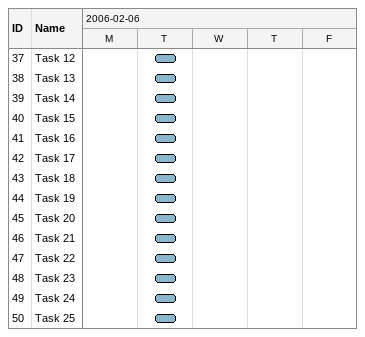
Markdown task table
| ID | Task | Start | Finish |
|---|---|---|---|
| 37 | Task 12 | 2006-02-07 | 2006-02-07 |
| 38 | Task 13 | 2006-02-07 | 2006-02-07 |
| 39 | Task 14 | 2006-02-07 | 2006-02-07 |
| 40 | Task 15 | 2006-02-07 | 2006-02-07 |
| 41 | Task 16 | 2006-02-07 | 2006-02-07 |
| 42 | Task 17 | 2006-02-07 | 2006-02-07 |
| 43 | Task 18 | 2006-02-07 | 2006-02-07 |
| 44 | Task 19 | 2006-02-07 | 2006-02-07 |
| 45 | Task 20 | 2006-02-07 | 2006-02-07 |
| 46 | Task 21 | 2006-02-07 | 2006-02-07 |
| 47 | Task 22 | 2006-02-07 | 2006-02-07 |
| 48 | Task 23 | 2006-02-07 | 2006-02-07 |
| 49 | Task 24 | 2006-02-07 | 2006-02-07 |
| 50 | Task 25 | 2006-02-07 | 2006-02-07 |
